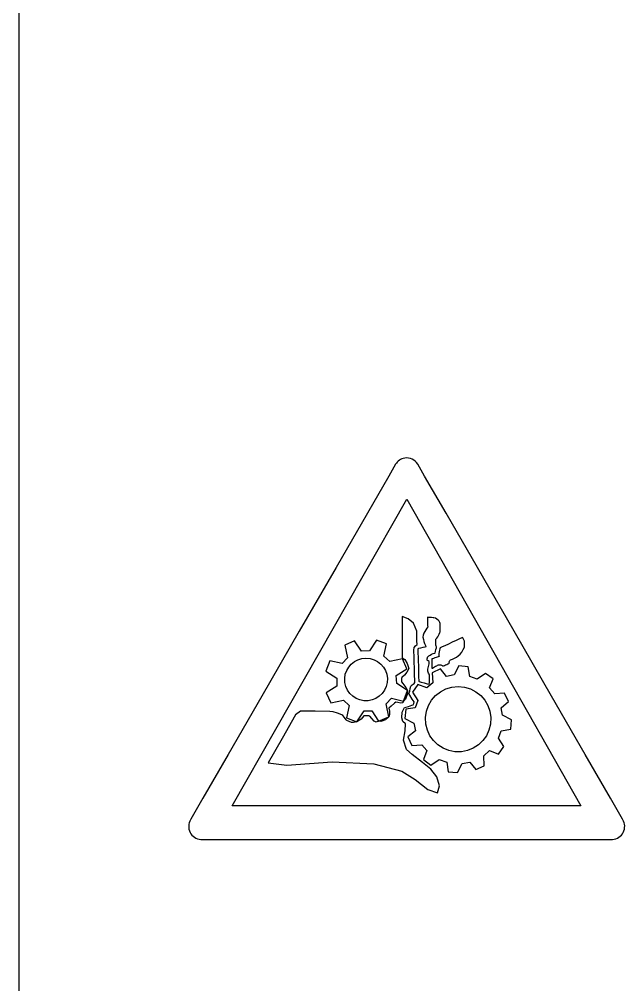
# Model space of a CAD drawing. Header units: metres. Extents: x 1009 to 1353, y 2479 to 2778.
# Drawn here: x 1009.3 to 1056.2, y 2553.8 to 2628.5 of the extents above; entities that cross this region are included whole.
import ezdxf

# ---------------------------------------------------------------- set-up
doc = ezdxf.new("R2010")
doc.units = ezdxf.units.M

msp = doc.modelspace()

# ---------------------------------------------------------------- linework, layer by layer
at = {"layer": 'GROUP0'}
msp.add_line((1009.305, 2480.008, 0), (1009.302, 2777.008, 0), dxfattribs=at)
at = {"layer": 'GROUP5'}
for p, q in [((1038.448, 2594.052, 0), (1037.912, 2593.122, 0)), ((1038.509, 2594.143, 0), (1038.448, 2594.052, 0)), ((1038.579, 2594.226, 0), (1038.509, 2594.143, 0)), ((1038.657, 2594.301, 0), (1038.579, 2594.226, 0)), ((1038.744, 2594.368, 0), (1038.657, 2594.301, 0)), ((1038.838, 2594.424, 0), (1038.744, 2594.368, 0)), ((1038.938, 2594.471, 0), (1038.838, 2594.424, 0)), ((1039.044, 2594.506, 0), (1038.938, 2594.471, 0)), ((1039.154, 2594.529, 0), (1039.044, 2594.506, 0)), ((1039.306, 2594.541, 0), (1039.154, 2594.529, 0)), ((1039.454, 2594.531, 0), (1039.306, 2594.541, 0)), ((1039.597, 2594.499, 0), (1039.454, 2594.531, 0)), ((1039.732, 2594.447, 0), (1039.597, 2594.499, 0)), ((1039.857, 2594.375, 0), (1039.732, 2594.447, 0)), ((1039.972, 2594.286, 0), (1039.857, 2594.375, 0)), ((1040.072, 2594.179, 0), (1039.972, 2594.286, 0)), ((1040.158, 2594.056, 0), (1040.072, 2594.179, 0)), ((1040.697, 2593.122, 0), (1040.158, 2594.056, 0)), ((1037.912, 2593.122, 0), (1036.258, 2590.258, 0)), ((1042.351, 2590.258, 0), (1040.697, 2593.122, 0)), ((1025.792, 2567.598, 0), (1039.304, 2591.362, 0)), ((1039.304, 2591.362, 0), (1052.798, 2567.598, 0)), ((1036.258, 2590.258, 0), (1033.83, 2586.052, 0)), ((1044.778, 2586.052, 0), (1042.351, 2590.258, 0)), ((1033.83, 2586.052, 0), (1030.986, 2581.124, 0)), ((1047.623, 2581.124, 0), (1044.778, 2586.052, 0)), ((1039.409, 2582.091, 0), (1038.945, 2582.262, 0)), ((1038.945, 2582.262, 0), (1038.945, 2581.445, 0)), ((1039.835, 2581.744, 0), (1039.409, 2582.091, 0)), ((1040.961, 2582.202, 0), (1040.913, 2582.206, 0)), ((1040.913, 2582.206, 0), (1040.915, 2582.135, 0)), ((1040.915, 2582.135, 0), (1040.919, 2581.963, 0)), ((1040.919, 2581.963, 0), (1040.925, 2581.753, 0)), ((1041.077, 2582.193, 0), (1040.961, 2582.202, 0)), ((1041.219, 2582.183, 0), (1041.077, 2582.193, 0)), ((1041.346, 2582.174, 0), (1041.219, 2582.183, 0)), ((1041.416, 2582.168, 0), (1041.346, 2582.174, 0)), ((1041.528, 2582.13, 0), (1041.416, 2582.168, 0)), ((1041.651, 2582.065, 0), (1041.528, 2582.13, 0)), ((1041.747, 2581.986, 0), (1041.651, 2582.065, 0)), ((1041.82, 2581.895, 0), (1041.747, 2581.986, 0)), ((1041.87, 2581.794, 0), (1041.82, 2581.895, 0)), ((1030.986, 2581.124, 0), (1028.081, 2576.093, 0)), ((1038.945, 2581.445, 0), (1038.945, 2579.917, 0)), ((1040.085, 2581.124, 0), (1039.835, 2581.744, 0)), ((1040.093, 2580.855, 0), (1040.085, 2581.124, 0)), ((1040.781, 2581.243, 0), (1040.707, 2581.11, 0)), ((1040.865, 2581.369, 0), (1040.781, 2581.243, 0)), ((1040.932, 2581.461, 0), (1040.865, 2581.369, 0)), ((1040.925, 2581.753, 0), (1040.929, 2581.565, 0)), ((1040.929, 2581.565, 0), (1040.932, 2581.461, 0)), ((1041.888, 2581.721, 0), (1041.87, 2581.794, 0)), ((1041.888, 2581.604, 0), (1041.888, 2581.721, 0)), ((1041.888, 2581.422, 0), (1041.888, 2581.604, 0)), ((1041.888, 2581.23, 0), (1041.888, 2581.422, 0)), ((1041.888, 2581.086, 0), (1041.888, 2581.23, 0)), ((1050.528, 2576.093, 0), (1047.623, 2581.124, 0)), ((1035.272, 2580.388, 0), (1034.504, 2580.05, 0)), ((1035.797, 2579.582, 0), (1035.272, 2580.388, 0)), ((1036.959, 2580.444, 0), (1036.415, 2579.601, 0)), ((1037.746, 2580.144, 0), (1036.959, 2580.444, 0)), ((1040.102, 2580.373, 0), (1040.093, 2580.855, 0)), ((1040.107, 2580.089, 0), (1040.102, 2580.373, 0)), ((1040.584, 2580.823, 0), (1040.567, 2580.659, 0)), ((1040.567, 2580.659, 0), (1040.599, 2580.488, 0)), ((1040.641, 2580.97, 0), (1040.584, 2580.823, 0)), ((1040.599, 2580.488, 0), (1040.641, 2580.326, 0)), ((1040.707, 2581.11, 0), (1040.641, 2580.97, 0)), ((1041.55, 2580.479, 0), (1041.556, 2580.522, 0)), ((1041.55, 2580.374, 0), (1041.55, 2580.479, 0)), ((1041.55, 2580.243, 0), (1041.55, 2580.374, 0)), ((1041.556, 2580.522, 0), (1041.646, 2580.597, 0)), ((1041.646, 2580.597, 0), (1041.718, 2580.688, 0)), ((1041.718, 2580.688, 0), (1041.777, 2580.791, 0)), ((1041.777, 2580.791, 0), (1041.829, 2580.903, 0)), ((1041.829, 2580.903, 0), (1041.877, 2581.019, 0)), ((1041.877, 2581.019, 0), (1041.888, 2581.086, 0)), ((1043.133, 2580.411, 0), (1042.838, 2580.271, 0)), ((1043.386, 2580.532, 0), (1043.133, 2580.411, 0)), ((1043.564, 2580.618, 0), (1043.386, 2580.532, 0)), ((1043.631, 2580.65, 0), (1043.564, 2580.618, 0)), ((1043.654, 2580.607, 0), (1043.631, 2580.65, 0)), ((1043.677, 2580.563, 0), (1043.654, 2580.607, 0)), ((1043.704, 2580.512, 0), (1043.677, 2580.563, 0)), ((1043.732, 2580.461, 0), (1043.704, 2580.512, 0)), ((1043.756, 2580.416, 0), (1043.732, 2580.461, 0)), ((1043.781, 2580.353, 0), (1043.756, 2580.416, 0)), ((1034.504, 2580.05, 0), (1034.71, 2579.057, 0)), ((1037.54, 2579.188, 0), (1037.746, 2580.144, 0)), ((1038.945, 2579.917, 0), (1038.945, 2579.058, 0)), ((1039.859, 2579.662, 0), (1039.875, 2579.867, 0)), ((1039.88, 2579.1, 0), (1039.859, 2579.662, 0)), ((1039.875, 2579.867, 0), (1039.978, 2579.998, 0)), ((1039.978, 2579.998, 0), (1040.107, 2580.089, 0)), ((1040.23, 2579.785, 0), (1040.164, 2579.769, 0)), ((1040.164, 2579.769, 0), (1040.17, 2579.553, 0)), ((1040.379, 2579.82, 0), (1040.23, 2579.785, 0)), ((1040.558, 2579.862, 0), (1040.379, 2579.82, 0)), ((1040.715, 2579.899, 0), (1040.558, 2579.862, 0)), ((1040.641, 2580.326, 0), (1040.693, 2580.174, 0)), ((1040.693, 2580.174, 0), (1040.751, 2580.029, 0)), ((1040.798, 2579.918, 0), (1040.715, 2579.899, 0)), ((1040.751, 2580.029, 0), (1040.798, 2579.918, 0)), ((1041.531, 2579.569, 0), (1041.568, 2579.705, 0)), ((1041.55, 2580.124, 0), (1041.55, 2580.243, 0)), ((1041.554, 2580.044, 0), (1041.55, 2580.124, 0)), ((1041.589, 2579.983, 0), (1041.554, 2580.044, 0)), ((1041.568, 2579.705, 0), (1041.602, 2579.832, 0)), ((1041.623, 2579.91, 0), (1041.589, 2579.983, 0)), ((1041.602, 2579.832, 0), (1041.623, 2579.91, 0)), ((1041.843, 2579.652, 0), (1041.82, 2579.53, 0)), ((1041.872, 2579.757, 0), (1041.843, 2579.652, 0)), ((1041.907, 2579.833, 0), (1041.872, 2579.757, 0)), ((1041.948, 2579.864, 0), (1041.907, 2579.833, 0)), ((1042.058, 2579.908, 0), (1041.948, 2579.864, 0)), ((1042.266, 2580.002, 0), (1042.058, 2579.908, 0)), ((1042.538, 2580.129, 0), (1042.266, 2580.002, 0)), ((1042.838, 2580.271, 0), (1042.538, 2580.129, 0)), ((1043.571, 2579.51, 0), (1043.691, 2579.706, 0)), ((1043.691, 2579.706, 0), (1043.781, 2579.901, 0)), ((1043.781, 2580.303, 0), (1043.781, 2580.353, 0)), ((1043.781, 2580.231, 0), (1043.781, 2580.303, 0)), ((1043.781, 2580.147, 0), (1043.781, 2580.231, 0)), ((1043.781, 2580.061, 0), (1043.781, 2580.147, 0)), ((1043.781, 2579.984, 0), (1043.781, 2580.061, 0)), ((1043.781, 2579.901, 0), (1043.781, 2579.984, 0)), ((1034.71, 2579.057, 0), (1034.298, 2578.626, 0)), ((1035.254, 2578.773, 0), (1035.528, 2578.916, 0)), ((1035.528, 2578.916, 0), (1035.83, 2579.007, 0)), ((1036.415, 2579.601, 0), (1035.797, 2579.582, 0)), ((1035.83, 2579.007, 0), (1036.153, 2579.038, 0)), ((1036.153, 2579.038, 0), (1036.477, 2579.007, 0)), ((1036.477, 2579.007, 0), (1036.78, 2578.916, 0)), ((1036.78, 2578.916, 0), (1037.057, 2578.773, 0)), ((1037.99, 2578.776, 0), (1037.54, 2579.188, 0)), ((1038.983, 2578.982, 0), (1037.99, 2578.776, 0)), ((1038.945, 2579.058, 0), (1039.172, 2578.928, 0)), ((1039.32, 2578.214, 0), (1038.983, 2578.982, 0)), ((1039.172, 2578.928, 0), (1039.33, 2578.617, 0)), ((1039.915, 2577.917, 0), (1039.88, 2579.1, 0)), ((1040.17, 2579.553, 0), (1040.187, 2578.986, 0)), ((1040.187, 2578.986, 0), (1040.208, 2578.278, 0)), ((1040.895, 2578.892, 0), (1040.902, 2578.992, 0)), ((1040.929, 2578.863, 0), (1040.895, 2578.892, 0)), ((1040.902, 2578.992, 0), (1040.908, 2579.06, 0)), ((1040.908, 2579.06, 0), (1040.912, 2579.113, 0)), ((1040.912, 2579.113, 0), (1041.015, 2579.218, 0)), ((1041.015, 2579.218, 0), (1041.117, 2579.286, 0)), ((1041.117, 2579.286, 0), (1041.226, 2579.345, 0)), ((1041.226, 2579.345, 0), (1041.345, 2579.392, 0)), ((1041.259, 2578.984, 0), (1041.251, 2578.896, 0)), ((1041.251, 2578.896, 0), (1041.251, 2578.789, 0)), ((1041.31, 2579.001, 0), (1041.259, 2578.984, 0)), ((1041.388, 2579.026, 0), (1041.31, 2579.001, 0)), ((1041.345, 2579.392, 0), (1041.473, 2579.428, 0)), ((1041.481, 2579.057, 0), (1041.388, 2579.026, 0)), ((1041.473, 2579.428, 0), (1041.503, 2579.465, 0)), ((1041.579, 2579.09, 0), (1041.481, 2579.057, 0)), ((1041.503, 2579.465, 0), (1041.531, 2579.569, 0)), ((1041.672, 2579.122, 0), (1041.579, 2579.09, 0)), ((1041.748, 2579.148, 0), (1041.672, 2579.122, 0)), ((1041.81, 2579.172, 0), (1041.748, 2579.148, 0)), ((1041.805, 2579.407, 0), (1041.798, 2579.297, 0)), ((1041.798, 2579.297, 0), (1041.799, 2579.213, 0)), ((1041.799, 2579.213, 0), (1041.81, 2579.172, 0)), ((1041.82, 2579.53, 0), (1041.805, 2579.407, 0)), ((1042.648, 2578.868, 0), (1042.698, 2578.906, 0)), ((1042.698, 2578.906, 0), (1042.852, 2578.969, 0)), ((1042.852, 2578.969, 0), (1043.005, 2579.039, 0)), ((1043.005, 2579.039, 0), (1043.155, 2579.122, 0)), ((1043.155, 2579.122, 0), (1043.301, 2579.224, 0)), ((1043.301, 2579.224, 0), (1043.44, 2579.351, 0)), ((1043.44, 2579.351, 0), (1043.571, 2579.51, 0)), ((1033.342, 2578.832, 0), (1033.042, 2578.026, 0)), ((1034.298, 2578.626, 0), (1033.342, 2578.832, 0)), ((1034.657, 2578.085, 0), (1034.812, 2578.351, 0)), ((1034.812, 2578.351, 0), (1035.014, 2578.583, 0)), ((1035.014, 2578.583, 0), (1035.254, 2578.773, 0)), ((1037.057, 2578.773, 0), (1037.301, 2578.583, 0)), ((1037.301, 2578.583, 0), (1037.506, 2578.351, 0)), ((1037.506, 2578.351, 0), (1037.664, 2578.085, 0)), ((1038.496, 2577.689, 0), (1039.32, 2578.214, 0)), ((1039.462, 2578.236, 0), (1039.311, 2577.969, 0)), ((1039.33, 2578.617, 0), (1039.462, 2578.236, 0)), ((1040.208, 2578.278, 0), (1040.227, 2577.634, 0)), ((1040.969, 2578.832, 0), (1040.929, 2578.863, 0)), ((1040.931, 2578.187, 0), (1040.958, 2578.291, 0)), ((1040.931, 2578.112, 0), (1040.931, 2578.187, 0)), ((1040.958, 2578.291, 0), (1040.991, 2578.394, 0)), ((1041.038, 2578.78, 0), (1040.969, 2578.832, 0)), ((1040.991, 2578.394, 0), (1041.023, 2578.497, 0)), ((1041.023, 2578.497, 0), (1041.044, 2578.607, 0)), ((1041.049, 2578.727, 0), (1041.038, 2578.78, 0)), ((1041.044, 2578.607, 0), (1041.049, 2578.727, 0)), ((1041.251, 2578.789, 0), (1041.251, 2578.66, 0)), ((1041.251, 2578.66, 0), (1041.251, 2578.525, 0)), ((1041.251, 2578.525, 0), (1041.251, 2578.402, 0)), ((1041.251, 2578.402, 0), (1041.251, 2578.306, 0)), ((1041.251, 2578.306, 0), (1041.251, 2578.255, 0)), ((1041.251, 2578.255, 0), (1041.302, 2578.279, 0)), ((1041.925, 2578.214, 0), (1041.269, 2577.914, 0)), ((1041.302, 2578.279, 0), (1041.372, 2578.317, 0)), ((1041.372, 2578.317, 0), (1041.457, 2578.363, 0)), ((1041.457, 2578.363, 0), (1041.547, 2578.411, 0)), ((1041.547, 2578.411, 0), (1041.63, 2578.456, 0)), ((1041.63, 2578.456, 0), (1041.696, 2578.491, 0)), ((1041.696, 2578.491, 0), (1041.763, 2578.521, 0)), ((1041.763, 2578.521, 0), (1041.81, 2578.529, 0)), ((1041.81, 2578.529, 0), (1041.856, 2578.529, 0)), ((1041.856, 2578.529, 0), (1041.902, 2578.523, 0)), ((1041.902, 2578.523, 0), (1041.948, 2578.512, 0)), ((1042.394, 2577.633, 0), (1041.925, 2578.214, 0)), ((1041.948, 2578.512, 0), (1041.994, 2578.496, 0)), ((1041.994, 2578.496, 0), (1042.04, 2578.476, 0)), ((1042.04, 2578.476, 0), (1042.087, 2578.452, 0)), ((1042.087, 2578.452, 0), (1042.156, 2578.456, 0)), ((1042.156, 2578.456, 0), (1042.224, 2578.484, 0)), ((1042.224, 2578.484, 0), (1042.311, 2578.519, 0)), ((1042.311, 2578.519, 0), (1042.404, 2578.557, 0)), ((1042.404, 2578.557, 0), (1042.492, 2578.593, 0)), ((1042.492, 2578.593, 0), (1042.565, 2578.623, 0)), ((1042.565, 2578.623, 0), (1042.61, 2578.641, 0)), ((1042.6, 2578.763, 0), (1042.622, 2578.817, 0)), ((1042.6, 2578.699, 0), (1042.6, 2578.763, 0)), ((1042.61, 2578.641, 0), (1042.6, 2578.699, 0)), ((1042.622, 2578.817, 0), (1042.648, 2578.868, 0)), ((1043.35, 2578.439, 0), (1042.993, 2577.745, 0)), ((1044.062, 2578.364, 0), (1043.35, 2578.439, 0)), ((1044.193, 2577.633, 0), (1044.062, 2578.364, 0)), ((1033.042, 2578.026, 0), (1033.885, 2577.483, 0)), ((1033.885, 2577.483, 0), (1033.904, 2576.864, 0)), ((1034.506, 2577.472, 0), (1034.552, 2577.79, 0)), ((1034.522, 2577.145, 0), (1034.506, 2577.472, 0)), ((1034.552, 2577.79, 0), (1034.657, 2578.085, 0)), ((1037.664, 2578.085, 0), (1037.771, 2577.79, 0)), ((1037.771, 2577.79, 0), (1037.819, 2577.472, 0)), ((1037.819, 2577.472, 0), (1037.803, 2577.145, 0)), ((1038.533, 2577.07, 0), (1038.496, 2577.689, 0)), ((1038.929, 2577.549, 0), (1038.908, 2577.466, 0)), ((1038.908, 2577.466, 0), (1038.908, 2577.306, 0)), ((1039.137, 2577.722, 0), (1038.929, 2577.549, 0)), ((1039.311, 2577.969, 0), (1039.137, 2577.722, 0)), ((1039.938, 2577.157, 0), (1039.915, 2577.917, 0)), ((1040.227, 2577.634, 0), (1040.238, 2577.265, 0)), ((1040.94, 2578.036, 0), (1040.931, 2578.112, 0)), ((1040.962, 2577.958, 0), (1040.94, 2578.036, 0)), ((1040.998, 2577.878, 0), (1040.962, 2577.958, 0)), ((1041.053, 2577.796, 0), (1040.998, 2577.878, 0)), ((1041.063, 2577.73, 0), (1041.053, 2577.796, 0)), ((1041.063, 2577.566, 0), (1041.063, 2577.73, 0)), ((1041.063, 2577.352, 0), (1041.063, 2577.566, 0)), ((1041.269, 2577.914, 0), (1041.326, 2577.127, 0)), ((1042.993, 2577.745, 0), (1042.394, 2577.633, 0)), ((1044.755, 2577.427, 0), (1044.193, 2577.633, 0)), ((1045.411, 2577.858, 0), (1044.755, 2577.427, 0)), ((1045.992, 2577.445, 0), (1045.411, 2577.858, 0)), ((1045.73, 2576.752, 0), (1045.992, 2577.445, 0)), ((1033.904, 2576.864, 0), (1033.079, 2576.358, 0)), ((1034.598, 2576.837, 0), (1034.522, 2577.145, 0)), ((1034.728, 2576.556, 0), (1034.598, 2576.837, 0)), ((1037.725, 2576.837, 0), (1037.591, 2576.556, 0)), ((1037.803, 2577.145, 0), (1037.725, 2576.837, 0)), ((1039.376, 2576.527, 0), (1038.533, 2577.07, 0)), ((1038.908, 2577.306, 0), (1038.908, 2577.203, 0)), ((1038.908, 2577.203, 0), (1039.011, 2577.068, 0)), ((1039.011, 2577.068, 0), (1039.25, 2576.758, 0)), ((1039.25, 2576.758, 0), (1039.376, 2576.527, 0)), ((1039.537, 2576.492, 0), (1039.584, 2576.697, 0)), ((1039.584, 2576.697, 0), (1039.622, 2576.885, 0)), ((1039.622, 2576.885, 0), (1039.723, 2576.968, 0)), ((1039.723, 2576.968, 0), (1039.874, 2577.092, 0)), ((1040.164, 2577.014, 0), (1039.751, 2576.415, 0)), ((1039.874, 2577.092, 0), (1039.938, 2577.157, 0)), ((1040.857, 2576.752, 0), (1040.164, 2577.014, 0)), ((1040.238, 2577.265, 0), (1040.277, 2577.229, 0)), ((1040.277, 2577.229, 0), (1040.438, 2577.185, 0)), ((1040.438, 2577.185, 0), (1040.663, 2577.123, 0)), ((1040.663, 2577.123, 0), (1040.885, 2577.063, 0)), ((1041.326, 2577.127, 0), (1040.857, 2576.752, 0)), ((1040.885, 2577.063, 0), (1041.035, 2577.022, 0)), ((1041.035, 2577.022, 0), (1041.063, 2577.152, 0)), ((1041.063, 2577.152, 0), (1041.063, 2577.352, 0)), ((1041.917, 2576.437, 0), (1042.337, 2576.658, 0)), ((1042.337, 2576.658, 0), (1042.799, 2576.797, 0)), ((1042.799, 2576.797, 0), (1043.293, 2576.846, 0)), ((1043.293, 2576.846, 0), (1043.788, 2576.797, 0)), ((1043.788, 2576.797, 0), (1044.25, 2576.658, 0)), ((1044.25, 2576.658, 0), (1044.67, 2576.437, 0)), ((1046.123, 2576.283, 0), (1045.73, 2576.752, 0)), ((1028.081, 2576.093, 0), (1025.475, 2571.578, 0)), ((1033.079, 2576.358, 0), (1033.435, 2575.571, 0)), ((1034.908, 2576.306, 0), (1034.728, 2576.556, 0)), ((1035.129, 2576.095, 0), (1034.908, 2576.306, 0)), ((1035.387, 2575.927, 0), (1035.129, 2576.095, 0)), ((1035.676, 2575.81, 0), (1035.387, 2575.927, 0)), ((1036.923, 2575.927, 0), (1036.631, 2575.81, 0)), ((1037.184, 2576.095, 0), (1036.923, 2575.927, 0)), ((1037.409, 2576.306, 0), (1037.184, 2576.095, 0)), ((1037.591, 2576.556, 0), (1037.409, 2576.306, 0)), ((1037.708, 2575.496, 0), (1038.121, 2575.946, 0)), ((1038.121, 2575.946, 0), (1039.058, 2575.721, 0)), ((1039.058, 2575.721, 0), (1039.376, 2576.527, 0)), ((1039.353, 2576.232, 0), (1039.222, 2575.859, 0)), ((1039.376, 2576.527, 0), (1039.353, 2576.232, 0)), ((1039.481, 2576.312, 0), (1039.537, 2576.492, 0)), ((1039.544, 2576.169, 0), (1039.481, 2576.312, 0)), ((1039.737, 2575.87, 0), (1039.544, 2576.169, 0)), ((1039.751, 2576.415, 0), (1040.164, 2575.759, 0)), ((1041.238, 2575.79, 0), (1041.548, 2576.145, 0)), ((1041.548, 2576.145, 0), (1041.917, 2576.437, 0)), ((1044.67, 2576.437, 0), (1045.039, 2576.145, 0)), ((1045.039, 2576.145, 0), (1045.348, 2575.79, 0)), ((1046.892, 2576.34, 0), (1046.123, 2576.283, 0)), ((1047.192, 2575.684, 0), (1046.892, 2576.34, 0)), ((1053.134, 2571.578, 0), (1050.528, 2576.093, 0)), ((1033.435, 2575.571, 0), (1034.41, 2575.777, 0)), ((1034.41, 2575.777, 0), (1034.86, 2575.365, 0)), ((1034.86, 2575.365, 0), (1034.654, 2574.409, 0)), ((1035.989, 2575.748, 0), (1035.676, 2575.81, 0)), ((1036.317, 2575.748, 0), (1035.989, 2575.748, 0)), ((1036.631, 2575.81, 0), (1036.317, 2575.748, 0)), ((1037.915, 2574.503, 0), (1037.708, 2575.496, 0)), ((1038.114, 2575.331, 0), (1037.924, 2575.167, 0)), ((1037.924, 2575.167, 0), (1037.977, 2574.939, 0)), ((1038.367, 2575.549, 0), (1038.114, 2575.331, 0)), ((1038.465, 2575.626, 0), (1038.367, 2575.549, 0)), ((1038.63, 2575.601, 0), (1038.465, 2575.626, 0)), ((1038.858, 2575.566, 0), (1038.63, 2575.601, 0)), ((1038.998, 2575.584, 0), (1038.858, 2575.566, 0)), ((1038.963, 2574.858, 0), (1039.133, 2575.232, 0)), ((1039.058, 2575.721, 0), (1038.998, 2575.584, 0)), ((1039.222, 2575.859, 0), (1039.058, 2575.721, 0)), ((1039.133, 2575.232, 0), (1039.441, 2575.306, 0)), ((1039.957, 2575.196, 0), (1039.245, 2575.084, 0)), ((1039.441, 2575.306, 0), (1039.696, 2575.398, 0)), ((1039.696, 2575.398, 0), (1039.809, 2575.434, 0)), ((1039.877, 2575.655, 0), (1039.737, 2575.87, 0)), ((1039.809, 2575.434, 0), (1039.865, 2575.536, 0)), ((1039.865, 2575.536, 0), (1039.877, 2575.655, 0)), ((1040.164, 2575.759, 0), (1039.957, 2575.196, 0)), ((1040.838, 2574.929, 0), (1040.999, 2575.381, 0)), ((1040.999, 2575.381, 0), (1041.238, 2575.79, 0)), ((1045.348, 2575.79, 0), (1045.588, 2575.381, 0)), ((1045.588, 2575.381, 0), (1045.748, 2574.929, 0)), ((1046.629, 2575.196, 0), (1047.192, 2575.684, 0)), ((1046.723, 2574.615, 0), (1046.629, 2575.196, 0)), ((1030.697, 2574.652, 0), (1029.659, 2572.826, 0)), ((1031.075, 2574.95, 0), (1030.697, 2574.652, 0)), ((1032.217, 2574.934, 0), (1031.075, 2574.95, 0)), ((1033.359, 2574.918, 0), (1032.217, 2574.934, 0)), ((1033.619, 2574.896, 0), (1033.359, 2574.918, 0)), ((1033.939, 2574.779, 0), (1033.619, 2574.896, 0)), ((1034.269, 2574.658, 0), (1033.939, 2574.779, 0)), ((1034.353, 2574.609, 0), (1034.269, 2574.658, 0)), ((1034.476, 2574.44, 0), (1034.353, 2574.609, 0)), ((1034.606, 2574.261, 0), (1034.476, 2574.44, 0)), ((1034.654, 2574.409, 0), (1035.441, 2574.109, 0)), ((1035.441, 2574.109, 0), (1036.003, 2574.953, 0)), ((1035.984, 2574.578, 0), (1035.775, 2574.315, 0)), ((1036.165, 2574.578, 0), (1035.984, 2574.578, 0)), ((1036.003, 2574.953, 0), (1036.603, 2574.971, 0)), ((1036.376, 2574.578, 0), (1036.165, 2574.578, 0)), ((1036.448, 2574.561, 0), (1036.376, 2574.578, 0)), ((1036.603, 2574.378, 0), (1036.448, 2574.561, 0)), ((1036.603, 2574.971, 0), (1037.127, 2574.166, 0)), ((1037.127, 2574.166, 0), (1037.915, 2574.503, 0)), ((1037.915, 2574.503, 0), (1037.665, 2574.272, 0)), ((1037.981, 2574.669, 0), (1037.915, 2574.503, 0)), ((1037.977, 2574.939, 0), (1037.981, 2574.669, 0)), ((1038.937, 2574.41, 0), (1038.963, 2574.858, 0)), ((1038.996, 2574.133, 0), (1038.937, 2574.41, 0)), ((1039.245, 2575.084, 0), (1039.17, 2574.372, 0)), ((1040.766, 2574.442, 0), (1040.838, 2574.929, 0)), ((1040.791, 2573.942, 0), (1040.766, 2574.442, 0)), ((1045.748, 2574.929, 0), (1045.82, 2574.442, 0)), ((1045.82, 2574.442, 0), (1045.796, 2573.942, 0)), ((1047.416, 2574.259, 0), (1046.723, 2574.615, 0)), ((1034.659, 2574.213, 0), (1034.606, 2574.261, 0)), ((1034.84, 2574.145, 0), (1034.659, 2574.213, 0)), ((1035.038, 2574.071, 0), (1034.84, 2574.145, 0)), ((1035.196, 2574.068, 0), (1035.038, 2574.071, 0)), ((1035.441, 2574.109, 0), (1035.196, 2574.068, 0)), ((1035.775, 2574.315, 0), (1035.441, 2574.109, 0)), ((1036.791, 2574.156, 0), (1036.603, 2574.378, 0)), ((1036.953, 2574.097, 0), (1036.791, 2574.156, 0)), ((1037.127, 2574.166, 0), (1036.953, 2574.097, 0)), ((1037.31, 2574.148, 0), (1037.127, 2574.166, 0)), ((1037.665, 2574.272, 0), (1037.31, 2574.148, 0)), ((1039.215, 2573.953, 0), (1038.996, 2574.133, 0)), ((1039.17, 2574.372, 0), (1039.864, 2574.016, 0)), ((1039.181, 2573.41, 0), (1039.215, 2573.953, 0)), ((1039.864, 2574.016, 0), (1039.976, 2573.416, 0)), ((1040.908, 2573.471, 0), (1040.791, 2573.942, 0)), ((1045.796, 2573.942, 0), (1045.679, 2573.471, 0)), ((1047.36, 2573.547, 0), (1047.416, 2574.259, 0)), ((1039.053, 2572.681, 0), (1039.181, 2573.41, 0)), ((1039.976, 2573.416, 0), (1039.395, 2572.947, 0)), ((1039.395, 2572.947, 0), (1039.695, 2572.291, 0)), ((1041.109, 2573.04, 0), (1040.908, 2573.471, 0)), ((1041.385, 2572.657, 0), (1041.109, 2573.04, 0)), ((1045.477, 2573.04, 0), (1045.202, 2572.657, 0)), ((1045.679, 2573.471, 0), (1045.477, 2573.04, 0)), ((1046.423, 2572.854, 0), (1046.629, 2573.416, 0)), ((1046.629, 2573.416, 0), (1047.36, 2573.547, 0)), ((1029.659, 2572.826, 0), (1028.588, 2570.942, 0)), ((1039.303, 2571.975, 0), (1039.053, 2572.681, 0)), ((1039.695, 2572.291, 0), (1040.482, 2572.329, 0)), ((1040.482, 2572.329, 0), (1040.857, 2571.879, 0)), ((1041.725, 2572.331, 0), (1041.385, 2572.657, 0)), ((1042.121, 2572.074, 0), (1041.725, 2572.331, 0)), ((1044.862, 2572.331, 0), (1044.466, 2572.074, 0)), ((1045.202, 2572.657, 0), (1044.862, 2572.331, 0)), ((1046.835, 2572.198, 0), (1046.423, 2572.854, 0)), ((1046.423, 2571.617, 0), (1046.835, 2572.198, 0)), ((1025.475, 2571.578, 0), (1023.523, 2568.198, 0)), ((1039.74, 2571.581, 0), (1039.303, 2571.975, 0)), ((1040.517, 2570.972, 0), (1039.74, 2571.581, 0)), ((1040.857, 2571.879, 0), (1040.595, 2571.186, 0)), ((1042.564, 2571.893, 0), (1042.121, 2572.074, 0)), ((1043.043, 2571.798, 0), (1042.564, 2571.893, 0)), ((1043.544, 2571.798, 0), (1043.043, 2571.798, 0)), ((1044.023, 2571.893, 0), (1043.544, 2571.798, 0)), ((1044.466, 2572.074, 0), (1044.023, 2571.893, 0)), ((1045.28, 2571.486, 0), (1045.73, 2571.879, 0)), ((1045.317, 2570.717, 0), (1045.28, 2571.486, 0)), ((1045.73, 2571.879, 0), (1046.423, 2571.617, 0)), ((1055.085, 2568.198, 0), (1053.134, 2571.578, 0)), ((1028.588, 2570.942, 0), (1030.017, 2570.745, 0)), ((1030.017, 2570.745, 0), (1033.525, 2571.003, 0)), ((1033.525, 2571.003, 0), (1036.761, 2570.859, 0)), ((1036.761, 2570.859, 0), (1038.932, 2570.297, 0)), ((1041.182, 2570.452, 0), (1040.517, 2570.972, 0)), ((1040.595, 2571.186, 0), (1041.176, 2570.755, 0)), ((1041.176, 2570.755, 0), (1041.832, 2571.186, 0)), ((1041.832, 2571.186, 0), (1042.413, 2570.98, 0)), ((1042.413, 2570.98, 0), (1042.525, 2570.249, 0)), ((1043.237, 2570.192, 0), (1043.593, 2570.886, 0)), ((1043.593, 2570.886, 0), (1044.193, 2570.98, 0)), ((1044.193, 2570.98, 0), (1044.661, 2570.417, 0)), ((1044.661, 2570.417, 0), (1045.317, 2570.717, 0)), ((1038.932, 2570.297, 0), (1039.95, 2569.639, 0)), ((1041.652, 2569.846, 0), (1041.182, 2570.452, 0)), ((1042.525, 2570.249, 0), (1043.237, 2570.192, 0)), ((1039.95, 2569.639, 0), (1040.936, 2568.867, 0)), ((1041.844, 2569.164, 0), (1041.652, 2569.846, 0)), ((1041.703, 2568.624, 0), (1041.844, 2569.164, 0)), ((1040.936, 2568.867, 0), (1041.703, 2568.624, 0)), ((1023.523, 2568.198, 0), (1022.585, 2566.572, 0)), ((1056.024, 2566.572, 0), (1055.085, 2568.198, 0)), ((1052.798, 2567.598, 0), (1025.792, 2567.598, 0)), ((1022.432, 2566.176, 0), (1022.42, 2566.049, 0)), ((1022.46, 2566.301, 0), (1022.432, 2566.176, 0)), ((1022.504, 2566.421, 0), (1022.46, 2566.301, 0)), ((1022.585, 2566.572, 0), (1022.504, 2566.421, 0)), ((1056.104, 2566.421, 0), (1056.024, 2566.572, 0)), ((1056.148, 2566.301, 0), (1056.104, 2566.421, 0)), ((1056.177, 2566.176, 0), (1056.148, 2566.301, 0)), ((1056.189, 2566.049, 0), (1056.177, 2566.176, 0)), ((1022.42, 2566.049, 0), (1022.423, 2565.921, 0)), ((1022.423, 2565.921, 0), (1022.442, 2565.795, 0)), ((1022.442, 2565.795, 0), (1022.478, 2565.672, 0)), ((1022.478, 2565.672, 0), (1022.529, 2565.555, 0)), ((1022.529, 2565.555, 0), (1022.596, 2565.444, 0)), ((1022.596, 2565.444, 0), (1022.677, 2565.343, 0)), ((1055.932, 2565.343, 0), (1056.012, 2565.444, 0)), ((1056.012, 2565.444, 0), (1056.08, 2565.555, 0)), ((1056.08, 2565.555, 0), (1056.131, 2565.672, 0)), ((1056.131, 2565.672, 0), (1056.166, 2565.795, 0)), ((1056.166, 2565.795, 0), (1056.186, 2565.921, 0)), ((1056.186, 2565.921, 0), (1056.189, 2566.049, 0)), ((1022.677, 2565.343, 0), (1022.769, 2565.254, 0)), ((1022.769, 2565.254, 0), (1022.871, 2565.176, 0)), ((1022.871, 2565.176, 0), (1022.982, 2565.113, 0)), ((1022.982, 2565.113, 0), (1023.1, 2565.064, 0)), ((1023.1, 2565.064, 0), (1023.224, 2565.03, 0)), ((1023.224, 2565.03, 0), (1023.353, 2565.013, 0)), ((1023.353, 2565.013, 0), (1023.839, 2565.012, 0)), ((1023.839, 2565.012, 0), (1026.47, 2565.012, 0)), ((1026.47, 2565.012, 0), (1030.889, 2565.012, 0)), ((1030.889, 2565.012, 0), (1036.38, 2565.012, 0)), ((1036.38, 2565.012, 0), (1042.229, 2565.012, 0)), ((1042.229, 2565.012, 0), (1047.719, 2565.012, 0)), ((1047.719, 2565.012, 0), (1052.138, 2565.012, 0)), ((1052.138, 2565.012, 0), (1054.77, 2565.012, 0)), ((1054.77, 2565.012, 0), (1055.255, 2565.013, 0)), ((1055.255, 2565.013, 0), (1055.384, 2565.03, 0)), ((1055.384, 2565.03, 0), (1055.508, 2565.064, 0)), ((1055.508, 2565.064, 0), (1055.627, 2565.113, 0)), ((1055.627, 2565.113, 0), (1055.737, 2565.176, 0)), ((1055.737, 2565.176, 0), (1055.84, 2565.254, 0)), ((1055.84, 2565.254, 0), (1055.932, 2565.343, 0))]:
    msp.add_line(p, q, dxfattribs=at)

doc.saveas('drawing.dxf')
